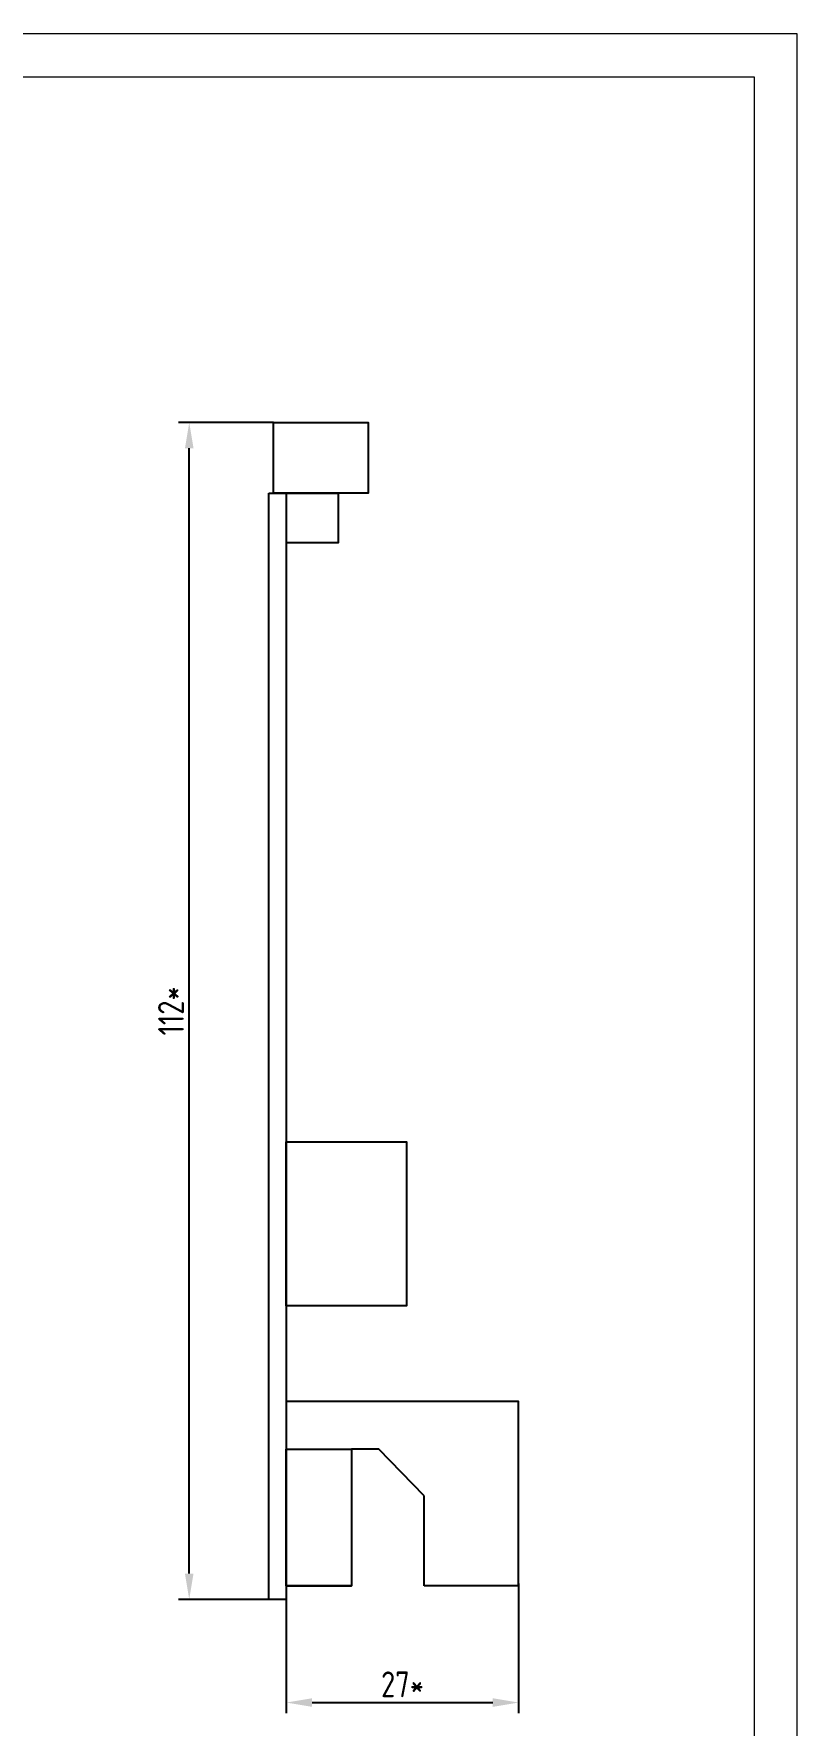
# Model space of a CAD drawing. Extents: x 25 to 880, y 8 to 306.
# Drawn here: x 356.7 to 445.4, y 108.3 to 304.9 of the extents above; entities that cross this region are included whole.
import ezdxf

# ---------------------------------------------------------------- set-up
doc = ezdxf.new("R2010")
doc.units = 0
doc.header["$MEASUREMENT"] = 0
doc.layers.add('BOARD', color=7, linetype='Continuous')
doc.layers.add('TOP_PIN', color=7, linetype='Continuous')
doc.layers.add('РАЗМЕРЫ', color=7, linetype='Continuous', lineweight=0)
doc.layers.add('РАМКА', color=7, linetype='Continuous', lineweight=0)
doc.styles.add('ГОСТ 2.304', font='CS_Gost2304.shx')
doc.dimstyles.new('ГОСТ', dxfattribs={"dimscale": 0, "dimtxt": 3, "dimasz": 3, "dimexe": 1.25, "dimexo": 0, "dimtad": 1, "dimtoh": 1, "dimdec": 3, "dimtxsty": 'ГОСТ 2.304', "dimcen": 5, "dimadec": 3, "dimazin": 2, "dimtfac": 0.75, "dimtdec": 4, "dimtmove": 1, "dimatfit": 3, "dimfxl": 1, "dimtolj": 1, "dimarcsym": 0})

# ---------------------------------------------------------------- blocks, each defined once
blk = doc.blocks.new('РАМКА')
at = {"layer": 'РАМКА'}
for p, q in [((420, 297), (0, 297)), ((420, 0), (420, 297)), ((20, 292), (415, 292)), ((415, 292), (415, 5))]:
    blk.add_line(p, q, dxfattribs=at)
blk = doc.blocks.new('*D660')
at = {"layer": 'Defpoints', "color": 0}
for p in [(374.75, 259.71), (384.55, 259.71), (383.98, 122.9)]:
    blk.add_point(p, dxfattribs=at)
at = {"layer": 'РАЗМЕРЫ', "color": 0, "lineweight": -2}
for p, q in [((384.55, 259.71), (373.5, 259.71)), ((374.75, 125.9), (374.75, 256.71)), ((383.98, 122.9), (373.5, 122.9))]:
    blk.add_line(p, q, dxfattribs=at)
at = {"layer": 'РАЗМЕРЫ', "color": 0}
for points in [[(375.25, 256.71), (374.25, 256.71), (374.75, 259.71)], [(374.25, 125.9), (375.25, 125.9), (374.75, 122.9)]]:
    blk.add_solid(points, dxfattribs=at)
at = {"layer": 'РАЗМЕРЫ', "color": 0, "linetype": 'Continuous', "insert": (372.63, 191.3), "char_height": 3, "attachment_point": 5, "rotation": 90, "style": 'ГОСТ 2.304'}
blk.add_mtext('\\A1;112*', dxfattribs=at)
blk = doc.blocks.new('*D663')
at = {"layer": 'Defpoints', "color": 0}
for p in [(413.03, 124.76), (386.03, 122.9), (413.03, 110.9)]:
    blk.add_point(p, dxfattribs=at)
at = {"layer": 'РАЗМЕРЫ', "color": 0, "lineweight": -2}
for p, q in [((413.03, 124.76), (413.03, 109.65)), ((386.03, 122.9), (386.03, 109.65)), ((389.03, 110.9), (410.03, 110.9))]:
    blk.add_line(p, q, dxfattribs=at)
at = {"layer": 'РАЗМЕРЫ', "color": 0}
for points in [[(389.03, 111.4), (389.03, 110.4), (386.03, 110.9)], [(410.03, 110.4), (410.03, 111.4), (413.03, 110.9)]]:
    blk.add_solid(points, dxfattribs=at)
at = {"layer": 'РАЗМЕРЫ', "color": 0, "linetype": 'Continuous', "insert": (399.53, 113.02), "char_height": 3, "attachment_point": 5, "style": 'ГОСТ 2.304'}
blk.add_mtext('\\A1;27*', dxfattribs=at)

msp = doc.modelspace()

# ---------------------------------------------------------------- linework, layer by layer
at = {"layer": 'BOARD', "linetype": 'Continuous'}
for points in [[(384.5471, 259.7071), (395.5471, 259.7071), (395.5471, 251.4871), (384.5471, 251.4871)], [(386.0471, 251.4871), (392.0471, 251.4871), (392.0471, 245.7371), (386.0471, 245.7371)]]:
    msp.add_lwpolyline(points, close=True, dxfattribs=at)
at = {"layer": 'TOP_PIN', "linetype": 'Continuous'}
for p, q in [((396.8039, 140.359), (393.616, 140.359)), ((396.8039, 140.359), (396.8039, 140.359)), ((402.0584, 134.9408), (396.8039, 140.359)), ((402.0584, 124.484), (402.0584, 134.9408)), ((404.9883, 124.484), (402.0584, 124.484)), ((413.0274, 124.484), (404.9883, 124.484))]:
    msp.add_line(p, q, dxfattribs=at)
for points in [[(383.9845, 251.484), (386.0331, 251.484), (386.0331, 122.8965), (383.9845, 122.8965)], [(386.0331, 176.0778), (400.0066, 176.0778), (400.0066, 157.0278), (386.0331, 157.0278)], [(386.0331, 140.359), (393.616, 140.359), (393.616, 124.484), (386.0331, 124.484)]]:
    msp.add_lwpolyline(points, close=True, dxfattribs=at)
msp.add_lwpolyline([(413.0274, 124.484), (413.0274, 145.9153), (386.0331, 145.9153), (386.0331, 124.484), (393.616, 124.484)], dxfattribs=at)

# ---------------------------------------------------------------- block references
at = {"layer": 'РАМКА'}
msp.add_blockref('РАМКА', (25.4035, 7.8965), dxfattribs=at)

# ---------------------------------------------------------------- dimensions: what is measured, and where the dimension line sits
at = {"layer": 'РАЗМЕРЫ'}
dim = msp.add_linear_dim(base=(374.753, 259.7071), p1=(383.9845, 122.8965), p2=(384.5471, 259.7071), angle=90, text='112*', dimstyle='ГОСТ', override={"dimscale": 1, "dimdec": 0, "dimlfac": 0.8, "dimpost": '*', "dimtxsty": 'ГОСТ 2.304', "dimsah": 1, "dimtolj": 1}, dxfattribs=at)
dim.commit()
dim.dimension.update_dxf_attribs({"geometry": '*D660', "text_midpoint": (372.628, 191.3018)})
dim = msp.add_linear_dim(base=(413.0274, 110.8965), p1=(386.0331, 122.8965), p2=(413.0274, 124.7618), text='<>*', dimstyle='ГОСТ', override={"dimscale": 1, "dimdec": 0, "dimlfac": 1, "dimtxsty": 'ГОСТ 2.304', "dimsah": 1, "dimtolj": 1}, dxfattribs=at)
dim.commit()
dim.dimension.update_dxf_attribs({"geometry": '*D663', "text_midpoint": (399.5302, 113.0215)})

doc.saveas('drawing.dxf')
